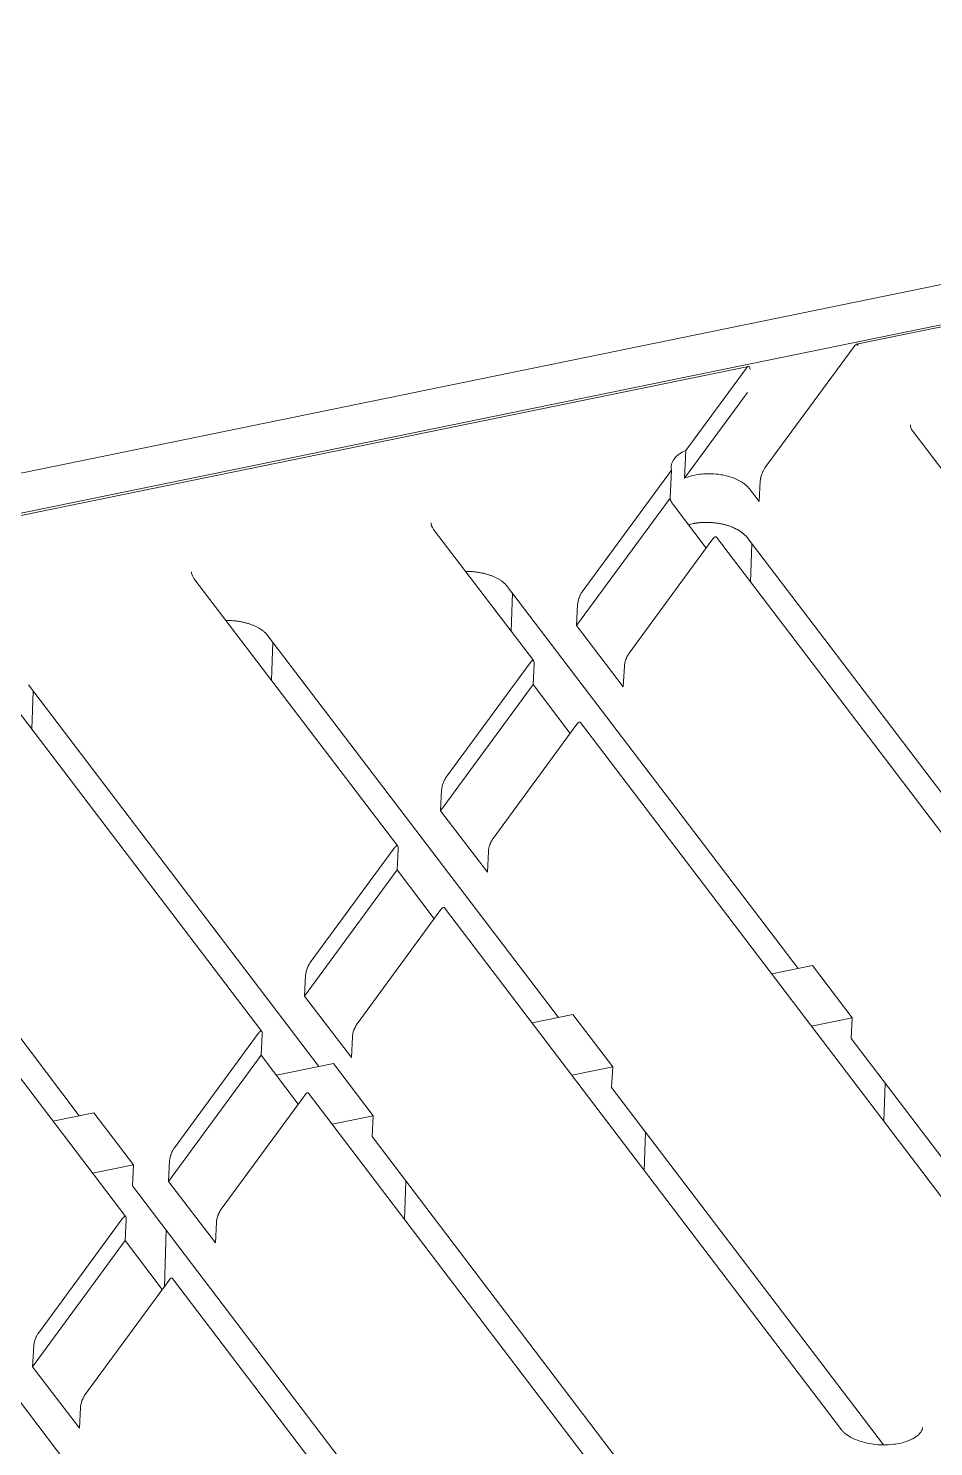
# Model space of a CAD drawing. Header units: millimetres. Extents: x 4267 to 8467, y 166 to 3136.
# Drawn here: x 5273.1 to 5322.7, y 1984.4 to 2062 of the extents above; entities that cross this region are included whole.
import ezdxf

# ---------------------------------------------------------------- set-up
doc = ezdxf.new("R2010")
doc.units = ezdxf.units.MM

msp = doc.modelspace()

# ---------------------------------------------------------------- linework, layer by layer
at = {"linetype": 'Continuous', "lineweight": 5}
for p, q in [((5135.581, 2009.621, 326.374), (5554.128, 2095.268, 326.374)), ((5137.031, 2007.715, 326.374), (5555.578, 2093.362, 326.374)), ((5348.145, 2050.8, 326.374), (5318.529, 2044.74, 326.374)), ((5318.394, 2044.622, 326.374), (5313.508, 2037.967, 326.374)), ((5312.603, 2043.527, 326.374), (5238.485, 2028.36, 326.374)), ((5312.469, 2043.41, 326.374), (5309.177, 2038.926, 326.374)), ((5312.553, 2042.107, 326.374), (5309.101, 2037.405, 326.374)), ((5350.359, 2002.197, 326.374), (5321.606, 2039.977, 326.374)), ((5309.101, 2037.405, 326.374), (5309.177, 2038.926, 326.374)), ((5303.496, 2031.187, 326.374), (5308.38, 2037.84, 326.374)), ((5308.38, 2037.84, 326.374), (5308.304, 2036.319, 326.374)), ((5313.252, 2037.263, 326.374), (5313.195, 2036.122, 326.374)), ((5308.304, 2036.319, 326.374), (5303.182, 2029.342, 326.374)), ((5313.195, 2036.122, 326.374), (5312.666, 2036.816, 326.374)), ((5308.476, 2035.959, 326.374), (5310.287, 2033.579, 326.374)), ((5300.837, 2027.396, 326.374), (5295.351, 2034.604, 326.374)), ((5310.655, 2034.081, 326.374), (5306.059, 2027.82, 326.374)), ((5342.909, 1992.049, 326.374), (5310.847, 2034.178, 326.374)), ((5328.445, 2013.243, 326.374), (5312.533, 2034.151, 326.374)), ((5312.794, 2033.807, 326.374), (5312.722, 2031.714, 326.374)), ((5293.388, 2017.248, 326.374), (5282.223, 2031.918, 326.374)), ((5315.317, 2010.557, 326.374), (5299.405, 2031.464, 326.374)), ((5299.667, 2031.121, 326.374), (5299.595, 2029.028, 326.374)), ((5303.182, 2029.342, 326.374), (5303.24, 2030.483, 326.374)), ((5305.745, 2025.974, 326.374), (5303.182, 2029.342, 326.374)), ((5285.938, 2007.101, 326.374), (5269.095, 2029.232, 326.374)), ((5302.19, 2007.87, 326.374), (5286.278, 2028.778, 326.374)), ((5286.539, 2028.435, 326.374), (5286.467, 2026.341, 326.374)), ((5296.047, 2021.04, 326.374), (5300.643, 2027.301, 326.374)), ((5300.862, 2027.244, 326.374), (5300.805, 2026.103, 326.374)), ((5305.802, 2027.115, 326.374), (5305.745, 2025.974, 326.374)), ((5278.489, 1996.953, 326.374), (5255.968, 2026.546, 326.374)), ((5289.062, 2005.184, 326.374), (5273.15, 2026.092, 326.374)), ((5273.412, 2025.748, 326.374), (5273.34, 2023.655, 326.374)), ((5300.805, 2026.103, 326.374), (5295.733, 2019.194, 326.374)), ((5300.805, 2026.103, 326.374), (5302.838, 2023.432, 326.374)), ((5303.206, 2023.933, 326.374), (5298.61, 2017.672, 326.374)), ((5330.833, 1987.981, 326.374), (5303.398, 2024.031, 326.374)), ((5275.934, 2002.498, 326.374), (5260.022, 2023.406, 326.374)), ((5295.733, 2019.194, 326.374), (5295.79, 2020.335, 326.374)), ((5298.296, 2015.827, 326.374), (5295.733, 2019.194, 326.374)), ((5288.598, 2010.892, 326.374), (5293.194, 2017.153, 326.374)), ((5293.413, 2017.097, 326.374), (5293.356, 2015.956, 326.374)), ((5298.353, 2016.968, 326.374), (5298.296, 2015.827, 326.374)), ((5293.356, 2015.956, 326.374), (5288.284, 2009.047, 326.374)), ((5293.356, 2015.956, 326.374), (5295.389, 2013.284, 326.374)), ((5295.757, 2013.786, 326.374), (5291.161, 2007.525, 326.374)), ((5317.705, 1985.295, 326.374), (5295.948, 2013.883, 326.374)), ((5313.876, 2010.262, 326.374), (5316.116, 2010.72, 326.374)), ((5316.116, 2010.72, 326.374), (5318.291, 2007.863, 326.374)), ((5288.284, 2009.047, 326.374), (5288.341, 2010.188, 326.374)), ((5290.847, 2005.679, 326.374), (5288.284, 2009.047, 326.374)), ((5300.749, 2007.576, 326.374), (5302.988, 2008.034, 326.374)), ((5302.988, 2008.034, 326.374), (5305.163, 2005.176, 326.374)), ((5318.291, 2007.863, 326.374), (5316.051, 2007.404, 326.374)), ((5318.234, 2006.724, 326.374), (5318.291, 2007.863, 326.374)), ((5281.148, 2000.745, 326.374), (5285.745, 2007.006, 326.374)), ((5285.964, 2006.949, 326.374), (5285.907, 2005.808, 326.374)), ((5290.904, 2006.82, 326.374), (5290.847, 2005.679, 326.374)), ((5333.125, 1987.158, 326.374), (5318.234, 2006.724, 326.374)), ((5285.907, 2005.808, 326.374), (5280.835, 1998.899, 326.374)), ((5285.907, 2005.808, 326.374), (5287.94, 2003.137, 326.374)), ((5286.743, 2004.71, 326.374), (5289.861, 2005.348, 326.374)), ((5289.861, 2005.348, 326.374), (5292.036, 2002.49, 326.374)), ((5305.163, 2005.176, 326.374), (5302.924, 2004.718, 326.374)), ((5305.106, 2004.038, 326.374), (5305.163, 2005.176, 326.374)), ((5288.308, 2003.638, 326.374), (5283.711, 1997.377, 326.374)), ((5304.578, 1982.609, 326.374), (5288.499, 2003.736, 326.374)), ((5319.997, 1984.471, 326.374), (5305.106, 2004.038, 326.374)), ((5320.019, 2002.19, 326.374), (5320.091, 2004.284, 326.374)), ((5274.494, 2002.203, 326.374), (5276.733, 2002.661, 326.374)), ((5276.733, 2002.661, 326.374), (5278.908, 1999.804, 326.374)), ((5292.036, 2002.49, 326.374), (5289.796, 2002.032, 326.374)), ((5291.979, 2001.352, 326.374), (5292.036, 2002.49, 326.374)), ((5306.87, 1981.785, 326.374), (5291.979, 2001.352, 326.374)), ((5306.892, 1999.504, 326.374), (5306.964, 2001.597, 326.374)), ((5278.908, 1999.804, 326.374), (5276.668, 1999.346, 326.374)), ((5278.851, 1998.665, 326.374), (5278.908, 1999.804, 326.374)), ((5280.835, 1998.899, 326.374), (5280.892, 2000.04, 326.374)), ((5293.742, 1979.099, 326.374), (5278.851, 1998.665, 326.374)), ((5283.398, 1995.532, 326.374), (5280.835, 1998.899, 326.374)), ((5293.764, 1996.818, 326.374), (5293.836, 1998.911, 326.374)), ((5273.699, 1990.597, 326.374), (5278.296, 1996.858, 326.374)), ((5278.514, 1996.802, 326.374), (5278.457, 1995.661, 326.374)), ((5283.455, 1996.673, 326.374), (5283.398, 1995.532, 326.374)), ((5280.615, 1976.413, 326.374), (5265.723, 1995.979, 326.374)), ((5280.602, 1993.142, 326.374), (5280.708, 1996.225, 326.374)), ((5278.457, 1995.661, 326.374), (5273.385, 1988.752, 326.374)), ((5278.457, 1995.661, 326.374), (5280.49, 1992.989, 326.374)), ((5291.45, 1979.923, 326.374), (5281.05, 1993.588, 326.374)), ((5280.858, 1993.491, 326.374), (5276.262, 1987.23, 326.374)), ((5273.385, 1988.752, 326.374), (5273.442, 1989.893, 326.374)), ((5275.948, 1985.384, 326.374), (5273.385, 1988.752, 326.374)), ((5276.005, 1986.525, 326.374), (5275.948, 1985.384, 326.374))]:
    msp.add_line(p, q, dxfattribs=at)
for points in [[(5308.305, 2036.319), (5308.307, 2036.307, 0.004111), (5308.31, 2036.294, 0.004097), (5308.313, 2036.282, 0.004079), (5308.317, 2036.27, 0.00406), (5308.32, 2036.257, 0.004038), (5308.324, 2036.245, 0.004016), (5308.328, 2036.233, 0.00399), (5308.332, 2036.221, 0.003964), (5308.336, 2036.209, 0.003935), (5308.341, 2036.196, 0.003905), (5308.346, 2036.184, 0.003872), (5308.351, 2036.172, 0.003838), (5308.356, 2036.16, 0.003805), (5308.361, 2036.148, 0.003777), (5308.367, 2036.136, 0.003729), (5308.373, 2036.124, 0.003669), (5308.379, 2036.112, 0.003661), (5308.385, 2036.1, 0.003695), (5308.392, 2036.088, 0.003547), (5308.398, 2036.076, 0.003276), (5308.405, 2036.065, 0.003573), (5308.412, 2036.053, 0.004201), (5308.42, 2036.04, 0.003142), (5308.427, 2036.029, 0.001071), (5308.434, 2036.019, 0.004365), (5308.443, 2036.005, 0.007316), (5308.457, 2035.985, 0.003492), (5308.476, 2035.959, 0.00183)], [(5312.533, 2034.151), (5312.504, 2034.187, 0.01014), (5312.473, 2034.223, 0.009403), (5312.44, 2034.259, 0.008954), (5312.404, 2034.295, 0.008859), (5312.366, 2034.331, 0.008619), (5312.326, 2034.367, 0.008367), (5312.283, 2034.402, 0.008089), (5312.237, 2034.437, 0.007884), (5312.189, 2034.471, 0.007635), (5312.139, 2034.505, 0.007433), (5312.087, 2034.538, 0.007202), (5312.032, 2034.571, 0.007017), (5311.975, 2034.602, 0.006808), (5311.916, 2034.633, 0.006638), (5311.854, 2034.663, 0.006451), (5311.791, 2034.692, 0.006298), (5311.726, 2034.72, 0.006133), (5311.659, 2034.747, 0.005997), (5311.59, 2034.772, 0.005853), (5311.519, 2034.797, 0.005732), (5311.447, 2034.82, 0.005608), (5311.374, 2034.842, 0.005502), (5311.299, 2034.862, 0.005396), (5311.223, 2034.881, 0.005304), (5311.146, 2034.898, 0.005216), (5311.069, 2034.914, 0.005137), (5310.991, 2034.928, 0.005065), (5310.912, 2034.941, 0.004998), (5310.833, 2034.952, 0.004941), (5310.754, 2034.962, 0.004886), (5310.674, 2034.97, 0.004842), (5310.595, 2034.977, 0.004794), (5310.516, 2034.982, 0.004767), (5310.437, 2034.985, 0.004738), (5310.359, 2034.987, 0.004711), (5310.282, 2034.988, 0.004659), (5310.205, 2034.987, 0.004687), (5310.129, 2034.984, 0.004751), (5310.054, 2034.98, 0.004638), (5309.981, 2034.975, 0.004345), (5309.909, 2034.969, 0.004763), (5309.837, 2034.961, 0.005634), (5309.765, 2034.952, 0.004374), (5309.699, 2034.943, 0.001558), (5309.64, 2034.934, 0.006066), (5309.567, 2034.92, 0.010785), (5309.456, 2034.895, 0.005409), (5309.313, 2034.86, 0.002932)], [(5299.405, 2031.464), (5299.37, 2031.509, 0.012485), (5299.331, 2031.553, 0.011397), (5299.289, 2031.597, 0.010732), (5299.243, 2031.641, 0.010588), (5299.193, 2031.684, 0.010233), (5299.14, 2031.727, 0.009865), (5299.083, 2031.77, 0.009466), (5299.023, 2031.811, 0.009174), (5298.959, 2031.852, 0.008829), (5298.892, 2031.891, 0.008551), (5298.822, 2031.93, 0.008239), (5298.748, 2031.967, 0.007989), (5298.671, 2032.003, 0.007726), (5298.591, 2032.037, 0.007521), (5298.509, 2032.069, 0.007274), (5298.423, 2032.1, 0.007048), (5298.336, 2032.128, 0.006912), (5298.246, 2032.155, 0.006873), (5298.155, 2032.18, 0.006538), (5298.062, 2032.202, 0.006021), (5297.969, 2032.222, 0.006461), (5297.872, 2032.24, 0.007463), (5297.773, 2032.256, 0.005682), (5297.679, 2032.269, 0.002193), (5297.594, 2032.28, 0.007661), (5297.486, 2032.289, 0.012902), (5297.32, 2032.296, 0.006434), (5297.104, 2032.301, 0.003461)], [(5286.278, 2028.778), (5286.242, 2028.822, 0.012484), (5286.204, 2028.867, 0.011397), (5286.161, 2028.911, 0.010732), (5286.115, 2028.955, 0.010587), (5286.066, 2028.998, 0.010233), (5286.013, 2029.041, 0.009865), (5285.956, 2029.083, 0.009466), (5285.896, 2029.125, 0.009174), (5285.832, 2029.165, 0.008829), (5285.765, 2029.205, 0.008551), (5285.694, 2029.244, 0.008239), (5285.62, 2029.281, 0.007989), (5285.543, 2029.316, 0.007726), (5285.464, 2029.35, 0.007521), (5285.381, 2029.383, 0.007274), (5285.296, 2029.413, 0.007048), (5285.208, 2029.442, 0.006912), (5285.119, 2029.469, 0.006873), (5285.027, 2029.493, 0.006538), (5284.935, 2029.516, 0.006021), (5284.841, 2029.536, 0.006461), (5284.745, 2029.554, 0.007463), (5284.646, 2029.57, 0.005682), (5284.552, 2029.583, 0.002193), (5284.467, 2029.594, 0.007661), (5284.358, 2029.603, 0.012902), (5284.192, 2029.609, 0.006434), (5283.976, 2029.615, 0.003461)], [(5317.652, 1985.348), (5317.658, 1985.34, 0.002114), (5317.664, 1985.332, 0.002053), (5317.671, 1985.324, 0.002028), (5317.677, 1985.316, 0.002042), (5317.684, 1985.307, 0.00204), (5317.691, 1985.299, 0.002036), (5317.698, 1985.291, 0.002028), (5317.705, 1985.283, 0.002028), (5317.712, 1985.274, 0.002021), (5317.72, 1985.266, 0.002019), (5317.727, 1985.258, 0.002012), (5317.735, 1985.249, 0.002011), (5317.743, 1985.241, 0.002003), (5317.751, 1985.232, 0.002001), (5317.759, 1985.224, 0.001993), (5317.768, 1985.215, 0.001992), (5317.776, 1985.207, 0.001984), (5317.785, 1985.198, 0.001982), (5317.794, 1985.189, 0.001973), (5317.803, 1985.181, 0.001972), (5317.812, 1985.172, 0.001963), (5317.821, 1985.164, 0.001959), (5317.831, 1985.155, 0.001953), (5317.84, 1985.146, 0.001954), (5317.85, 1985.137, 0.00194), (5317.86, 1985.129, 0.001924), (5317.87, 1985.12, 0.001935), (5317.881, 1985.111, 0.001975), (5317.891, 1985.102, 0.001904), (5317.902, 1985.094, 0.001765), (5317.913, 1985.085, 0.001958), (5317.924, 1985.076, 0.002353), (5317.936, 1985.067, 0.001743), (5317.947, 1985.058, 0.00053), (5317.957, 1985.051, 0.002511), (5317.971, 1985.041, 0.004292), (5317.992, 1985.025, 0.002031), (5318.02, 1985.005, 0.00105)]]:
    msp.add_lwpolyline(points, format="xyb", dxfattribs=at)
for points, knots in [([(5318.394, 2044.622, 326.374), (5318.416, 2044.653, 326.374), (5318.438, 2044.677, 326.374), (5318.466, 2044.703, 326.374), (5318.472, 2044.708, 326.374), (5318.508, 2044.736, 326.374), (5318.534, 2044.745, 326.374), (5318.571, 2044.736, 326.374), (5318.584, 2044.725, 326.374), (5318.597, 2044.701, 326.374), (5318.6, 2044.693, 326.374), (5318.604, 2044.68, 326.374), (5318.606, 2044.673, 326.374), (5318.607, 2044.666, 326.374)], [0, 0, 0, 0, 0.1875, 0.1875, 0.25, 0.25, 0.5, 0.5, 0.6875, 0.6875, 0.75, 0.75, 0.8050392, 0.8050392, 0.8050392, 0.8050392]), ([(5312.688, 2043.36, 326.374), (5312.691, 2043.451, 326.374), (5312.673, 2043.518, 326.374), (5312.627, 2043.528, 326.374), (5312.625, 2043.528, 326.374), (5312.62, 2043.529, 326.374), (5312.617, 2043.529, 326.374), (5312.609, 2043.528, 326.374), (5312.603, 2043.527, 326.374), (5312.584, 2043.521, 326.374), (5312.57, 2043.514, 326.374), (5312.553, 2043.501, 326.374), (5312.553, 2043.501, 326.374), (5312.552, 2043.5, 326.374), (5312.55, 2043.498, 326.374), (5312.546, 2043.495, 326.374), (5312.542, 2043.491, 326.374), (5312.533, 2043.484, 326.374), (5312.526, 2043.478, 326.374), (5312.505, 2043.456, 326.374), (5312.488, 2043.436, 326.374), (5312.469, 2043.41, 326.374)], [0, 0, 0, 0, 0.5, 0.5, 0.53125, 0.53125, 0.5625, 0.5625, 0.625, 0.625, 0.75, 0.75, 0.757812, 0.757812, 0.765625, 0.78125, 0.8125, 0.8125, 0.875, 0.875, 1, 1, 1, 1]), ([(5309.177, 2038.926, 326.374), (5309.035, 2038.865, 326.374), (5308.909, 2038.794, 326.374), (5308.773, 2038.695, 326.374), (5308.745, 2038.673, 326.374), (5308.643, 2038.588, 326.374), (5308.578, 2038.52, 326.374), (5308.455, 2038.352, 326.374), (5308.407, 2038.251, 326.374), (5308.377, 2038.121, 326.374), (5308.373, 2038.096, 326.374), (5308.361, 2037.994, 326.374), (5308.364, 2037.918, 326.374), (5308.381, 2037.84, 326.374)], [0, 0, 0, 0, 0.25, 0.25, 0.3125, 0.3125, 0.5, 0.5, 0.75, 0.75, 0.8125, 0.8125, 1, 1, 1, 1]), ([(5313.508, 2037.967, 326.374), (5313.478, 2037.926, 326.374), (5313.449, 2037.877, 326.374), (5313.412, 2037.807, 326.374), (5313.404, 2037.79, 326.374), (5313.374, 2037.727, 326.374), (5313.353, 2037.678, 326.374), (5313.31, 2037.558, 326.374), (5313.29, 2037.491, 326.374), (5313.272, 2037.409, 326.374), (5313.269, 2037.396, 326.374), (5313.258, 2037.339, 326.374), (5313.253, 2037.299, 326.374), (5313.252, 2037.263, 326.374)], [0, 0, 0, 0, 0.25, 0.25, 0.3125, 0.3125, 0.5, 0.5, 0.75, 0.75, 0.8125, 0.8125, 1, 1, 1, 1]), ([(5312.666, 2036.816, 326.374), (5312.597, 2036.907, 326.374), (5312.509, 2036.994, 326.374), (5312.379, 2037.096, 326.374), (5312.35, 2037.117, 326.374), (5312.235, 2037.197, 326.374), (5312.14, 2037.253, 326.374), (5311.898, 2037.374, 326.374), (5311.748, 2037.433, 326.374), (5311.546, 2037.496, 326.374), (5311.508, 2037.507, 326.374), (5311.347, 2037.55, 326.374), (5311.223, 2037.577, 326.374), (5310.924, 2037.627, 326.374), (5310.751, 2037.644, 326.374), (5310.531, 2037.652, 326.374), (5310.485, 2037.653, 326.374), (5310.306, 2037.653, 326.374), (5310.173, 2037.647, 326.374), (5309.866, 2037.617, 326.374), (5309.698, 2037.589, 326.374), (5309.497, 2037.539, 326.374), (5309.46, 2037.529, 326.374), (5309.309, 2037.486, 326.374), (5309.202, 2037.448, 326.374), (5309.101, 2037.405, 326.374)], [0, 0, 0, 0, 0.125, 0.125, 0.15625, 0.15625, 0.25, 0.25, 0.375, 0.375, 0.40625, 0.40625, 0.5, 0.5, 0.625, 0.625, 0.65625, 0.65625, 0.75, 0.75, 0.875, 0.875, 0.90625, 0.90625, 1, 1, 1, 1]), ([(5310.847, 2034.178, 326.374), (5310.847, 2034.178, 326.374), (5310.846, 2034.179, 326.374), (5310.842, 2034.184, 326.374), (5310.835, 2034.19, 326.374), (5310.828, 2034.194, 326.374), (5310.823, 2034.197, 326.374), (5310.82, 2034.198, 326.374), (5310.809, 2034.201, 326.374), (5310.798, 2034.201, 326.374), (5310.779, 2034.195, 326.374), (5310.772, 2034.192, 326.374), (5310.761, 2034.186, 326.374), (5310.755, 2034.183, 326.374), (5310.749, 2034.178, 326.374), (5310.746, 2034.176, 326.374), (5310.744, 2034.175, 326.374), (5310.742, 2034.174, 326.374), (5310.724, 2034.16, 326.374), (5310.695, 2034.135, 326.374), (5310.656, 2034.081, 326.374)], [0.3658309, 0.3658309, 0.3658309, 0.3658309, 0.375, 0.375, 0.4375, 0.46875, 0.46875, 0.5, 0.5, 0.625, 0.625, 0.6875, 0.6875, 0.71875, 0.734375, 0.7421875, 0.7421875, 0.75, 0.75, 1, 1, 1, 1]), ([(5303.24, 2030.483, 326.374), (5303.242, 2030.53, 326.374), (5303.25, 2030.586, 326.374), (5303.27, 2030.679, 326.374), (5303.279, 2030.712, 326.374), (5303.294, 2030.762, 326.374), (5303.302, 2030.787, 326.374), (5303.31, 2030.812, 326.374), (5303.316, 2030.83, 326.374), (5303.32, 2030.839, 326.374), (5303.334, 2030.877, 326.374), (5303.346, 2030.909, 326.374), (5303.367, 2030.958, 326.374), (5303.375, 2030.975, 326.374), (5303.387, 2031, 326.374), (5303.393, 2031.012, 326.374), (5303.4, 2031.027, 326.374), (5303.403, 2031.033, 326.374), (5303.405, 2031.037, 326.374), (5303.407, 2031.04, 326.374), (5303.427, 2031.078, 326.374), (5303.457, 2031.133, 326.374), (5303.496, 2031.187, 326.374)], [0, 0, 0, 0, 0.25, 0.25, 0.375, 0.375, 0.4375, 0.46875, 0.46875, 0.5, 0.5, 0.625, 0.625, 0.6875, 0.6875, 0.71875, 0.734375, 0.742188, 0.742188, 0.75, 0.75, 1, 1, 1, 1]), ([(5306.059, 2027.819, 326.374), (5306.039, 2027.792, 326.374), (5306.022, 2027.765, 326.374), (5305.999, 2027.727, 326.374), (5305.993, 2027.715, 326.374), (5305.984, 2027.699, 326.374), (5305.979, 2027.691, 326.374), (5305.975, 2027.682, 326.374), (5305.973, 2027.678, 326.374), (5305.972, 2027.676, 326.374), (5305.971, 2027.676, 326.374), (5305.953, 2027.64, 326.374), (5305.937, 2027.607, 326.374), (5305.916, 2027.558, 326.374), (5305.909, 2027.542, 326.374), (5305.9, 2027.518, 326.374), (5305.897, 2027.51, 326.374), (5305.891, 2027.494, 326.374), (5305.889, 2027.488, 326.374), (5305.835, 2027.342, 326.374), (5305.807, 2027.209, 326.374), (5305.802, 2027.115, 326.374)], [0, 0, 0, 0, 0.125, 0.125, 0.1875, 0.1875, 0.21875, 0.234375, 0.242188, 0.242188, 0.25, 0.25, 0.375, 0.375, 0.4375, 0.4375, 0.46875, 0.46875, 0.5, 0.5, 1, 1, 1, 1]), ([(5300.643, 2027.301, 326.374), (5300.663, 2027.328, 326.374), (5300.68, 2027.347, 326.374), (5300.702, 2027.369, 326.374), (5300.708, 2027.376, 326.374), (5300.717, 2027.383, 326.374), (5300.721, 2027.387, 326.374), (5300.725, 2027.39, 326.374), (5300.727, 2027.392, 326.374), (5300.728, 2027.392, 326.374), (5300.729, 2027.393, 326.374), (5300.746, 2027.405, 326.374), (5300.76, 2027.413, 326.374), (5300.779, 2027.419, 326.374), (5300.785, 2027.42, 326.374), (5300.793, 2027.42, 326.374), (5300.796, 2027.42, 326.374), (5300.801, 2027.419, 326.374), (5300.803, 2027.419, 326.374), (5300.849, 2027.407, 326.374), (5300.867, 2027.338, 326.374), (5300.862, 2027.244, 326.374)], [0, 0, 0, 0, 0.125, 0.125, 0.1875, 0.1875, 0.21875, 0.234375, 0.242188, 0.242188, 0.25, 0.25, 0.375, 0.375, 0.4375, 0.4375, 0.46875, 0.46875, 0.5, 0.5, 1, 1, 1, 1]), ([(5303.398, 2024.031, 326.374), (5303.398, 2024.031, 326.374), (5303.397, 2024.031, 326.374), (5303.393, 2024.037, 326.374), (5303.386, 2024.043, 326.374), (5303.379, 2024.047, 326.374), (5303.374, 2024.049, 326.374), (5303.371, 2024.05, 326.374), (5303.359, 2024.053, 326.374), (5303.348, 2024.053, 326.374), (5303.329, 2024.047, 326.374), (5303.322, 2024.044, 326.374), (5303.312, 2024.039, 326.374), (5303.306, 2024.035, 326.374), (5303.299, 2024.031, 326.374), (5303.296, 2024.029, 326.374), (5303.294, 2024.027, 326.374), (5303.293, 2024.026, 326.374), (5303.274, 2024.012, 326.374), (5303.246, 2023.987, 326.374), (5303.206, 2023.933, 326.374)], [0.365831, 0.365831, 0.365831, 0.365831, 0.375, 0.375, 0.4375, 0.46875, 0.46875, 0.5, 0.5, 0.625, 0.625, 0.6875, 0.6875, 0.71875, 0.734375, 0.7421875, 0.7421875, 0.75, 0.75, 1, 1, 1, 1]), ([(5295.79, 2020.335, 326.374), (5295.793, 2020.384, 326.374), (5295.801, 2020.438, 326.374), (5295.817, 2020.513, 326.374), (5295.822, 2020.531, 326.374), (5295.839, 2020.597, 326.374), (5295.855, 2020.648, 326.374), (5295.898, 2020.768, 326.374), (5295.927, 2020.833, 326.374), (5295.966, 2020.909, 326.374), (5295.973, 2020.921, 326.374), (5296.002, 2020.974, 326.374), (5296.024, 2021.009, 326.374), (5296.047, 2021.04, 326.374)], [0, 0, 0, 0, 0.25, 0.25, 0.3125, 0.3125, 0.5, 0.5, 0.75, 0.75, 0.8125, 0.8125, 1, 1, 1, 1]), ([(5298.61, 2017.672, 326.374), (5298.59, 2017.645, 326.374), (5298.572, 2017.618, 326.374), (5298.55, 2017.58, 326.374), (5298.543, 2017.568, 326.374), (5298.534, 2017.551, 326.374), (5298.53, 2017.543, 326.374), (5298.525, 2017.535, 326.374), (5298.523, 2017.531, 326.374), (5298.522, 2017.528, 326.374), (5298.522, 2017.528, 326.374), (5298.504, 2017.493, 326.374), (5298.488, 2017.459, 326.374), (5298.467, 2017.41, 326.374), (5298.46, 2017.394, 326.374), (5298.451, 2017.37, 326.374), (5298.448, 2017.362, 326.374), (5298.442, 2017.347, 326.374), (5298.439, 2017.34, 326.374), (5298.386, 2017.194, 326.374), (5298.358, 2017.062, 326.374), (5298.353, 2016.968, 326.374)], [0, 0, 0, 0, 0.125, 0.125, 0.1875, 0.1875, 0.21875, 0.234375, 0.242188, 0.242188, 0.25, 0.25, 0.375, 0.375, 0.4375, 0.4375, 0.46875, 0.46875, 0.5, 0.5, 1, 1, 1, 1]), ([(5293.194, 2017.153, 326.374), (5293.214, 2017.18, 326.374), (5293.231, 2017.2, 326.374), (5293.253, 2017.222, 326.374), (5293.259, 2017.228, 326.374), (5293.268, 2017.236, 326.374), (5293.272, 2017.239, 326.374), (5293.276, 2017.243, 326.374), (5293.278, 2017.244, 326.374), (5293.279, 2017.245, 326.374), (5293.279, 2017.245, 326.374), (5293.296, 2017.258, 326.374), (5293.311, 2017.265, 326.374), (5293.33, 2017.271, 326.374), (5293.336, 2017.272, 326.374), (5293.344, 2017.273, 326.374), (5293.347, 2017.273, 326.374), (5293.352, 2017.272, 326.374), (5293.354, 2017.272, 326.374), (5293.399, 2017.26, 326.374), (5293.417, 2017.191, 326.374), (5293.413, 2017.097, 326.374)], [0, 0, 0, 0, 0.125, 0.125, 0.1875, 0.1875, 0.21875, 0.234375, 0.242188, 0.242188, 0.25, 0.25, 0.375, 0.375, 0.4375, 0.4375, 0.46875, 0.46875, 0.5, 0.5, 1, 1, 1, 1]), ([(5295.948, 2013.883, 326.374), (5295.948, 2013.883, 326.374), (5295.948, 2013.884, 326.374), (5295.943, 2013.889, 326.374), (5295.937, 2013.895, 326.374), (5295.93, 2013.9, 326.374), (5295.925, 2013.902, 326.374), (5295.922, 2013.903, 326.374), (5295.91, 2013.906, 326.374), (5295.899, 2013.906, 326.374), (5295.88, 2013.9, 326.374), (5295.873, 2013.897, 326.374), (5295.862, 2013.891, 326.374), (5295.857, 2013.888, 326.374), (5295.85, 2013.883, 326.374), (5295.847, 2013.881, 326.374), (5295.845, 2013.88, 326.374), (5295.844, 2013.879, 326.374), (5295.825, 2013.865, 326.374), (5295.797, 2013.84, 326.374), (5295.757, 2013.786, 326.374)], [0.3658315, 0.3658315, 0.3658315, 0.3658315, 0.375, 0.375, 0.4375, 0.46875, 0.46875, 0.5, 0.5, 0.625, 0.625, 0.6875, 0.6875, 0.71875, 0.734375, 0.7421875, 0.7421875, 0.75, 0.75, 1, 1, 1, 1]), ([(5288.341, 2010.188, 326.374), (5288.343, 2010.235, 326.374), (5288.351, 2010.291, 326.374), (5288.372, 2010.384, 326.374), (5288.38, 2010.417, 326.374), (5288.395, 2010.467, 326.374), (5288.403, 2010.492, 326.374), (5288.412, 2010.517, 326.374), (5288.418, 2010.535, 326.374), (5288.421, 2010.544, 326.374), (5288.435, 2010.582, 326.374), (5288.448, 2010.614, 326.374), (5288.469, 2010.663, 326.374), (5288.476, 2010.68, 326.374), (5288.488, 2010.705, 326.374), (5288.494, 2010.717, 326.374), (5288.501, 2010.732, 326.374), (5288.505, 2010.738, 326.374), (5288.507, 2010.742, 326.374), (5288.508, 2010.745, 326.374), (5288.528, 2010.783, 326.374), (5288.558, 2010.838, 326.374), (5288.598, 2010.892, 326.374)], [0, 0, 0, 0, 0.25, 0.25, 0.375, 0.375, 0.4375, 0.46875, 0.46875, 0.5, 0.5, 0.625, 0.625, 0.6875, 0.6875, 0.71875, 0.734375, 0.742188, 0.742188, 0.75, 0.75, 1, 1, 1, 1]), ([(5291.161, 2007.525, 326.374), (5291.141, 2007.497, 326.374), (5291.123, 2007.47, 326.374), (5291.101, 2007.432, 326.374), (5291.094, 2007.421, 326.374), (5291.085, 2007.404, 326.374), (5291.081, 2007.396, 326.374), (5291.076, 2007.387, 326.374), (5291.074, 2007.383, 326.374), (5291.073, 2007.381, 326.374), (5291.073, 2007.381, 326.374), (5291.055, 2007.346, 326.374), (5291.039, 2007.312, 326.374), (5291.018, 2007.263, 326.374), (5291.011, 2007.247, 326.374), (5291.002, 2007.223, 326.374), (5290.998, 2007.215, 326.374), (5290.993, 2007.199, 326.374), (5290.99, 2007.193, 326.374), (5290.937, 2007.047, 326.374), (5290.909, 2006.914, 326.374), (5290.904, 2006.82, 326.374)], [0, 0, 0, 0, 0.125, 0.125, 0.1875, 0.1875, 0.21875, 0.234375, 0.242188, 0.242188, 0.25, 0.25, 0.375, 0.375, 0.4375, 0.4375, 0.46875, 0.46875, 0.5, 0.5, 1, 1, 1, 1]), ([(5285.745, 2007.006, 326.374), (5285.765, 2007.033, 326.374), (5285.782, 2007.052, 326.374), (5285.803, 2007.074, 326.374), (5285.81, 2007.081, 326.374), (5285.819, 2007.088, 326.374), (5285.823, 2007.092, 326.374), (5285.827, 2007.095, 326.374), (5285.829, 2007.097, 326.374), (5285.83, 2007.098, 326.374), (5285.83, 2007.098, 326.374), (5285.847, 2007.11, 326.374), (5285.862, 2007.118, 326.374), (5285.881, 2007.124, 326.374), (5285.886, 2007.125, 326.374), (5285.895, 2007.125, 326.374), (5285.897, 2007.125, 326.374), (5285.902, 2007.124, 326.374), (5285.905, 2007.124, 326.374), (5285.95, 2007.112, 326.374), (5285.968, 2007.044, 326.374), (5285.963, 2006.949, 326.374)], [0, 0, 0, 0, 0.125, 0.125, 0.1875, 0.1875, 0.21875, 0.234375, 0.242188, 0.242188, 0.25, 0.25, 0.375, 0.375, 0.4375, 0.4375, 0.46875, 0.46875, 0.5, 0.5, 1, 1, 1, 1]), ([(5288.499, 2003.736, 326.374), (5288.499, 2003.736, 326.374), (5288.499, 2003.737, 326.374), (5288.494, 2003.742, 326.374), (5288.488, 2003.748, 326.374), (5288.48, 2003.752, 326.374), (5288.476, 2003.754, 326.374), (5288.473, 2003.755, 326.374), (5288.461, 2003.758, 326.374), (5288.45, 2003.758, 326.374), (5288.431, 2003.752, 326.374), (5288.424, 2003.749, 326.374), (5288.413, 2003.744, 326.374), (5288.408, 2003.74, 326.374), (5288.401, 2003.736, 326.374), (5288.398, 2003.734, 326.374), (5288.396, 2003.732, 326.374), (5288.394, 2003.731, 326.374), (5288.376, 2003.717, 326.374), (5288.347, 2003.692, 326.374), (5288.308, 2003.638, 326.374)], [0.3658303, 0.3658303, 0.3658303, 0.3658303, 0.375, 0.375, 0.4375, 0.46875, 0.46875, 0.5, 0.5, 0.625, 0.625, 0.6875, 0.6875, 0.71875, 0.734375, 0.7421875, 0.7421875, 0.75, 0.75, 1, 1, 1, 1]), ([(5280.892, 2000.04, 326.374), (5280.894, 2000.087, 326.374), (5280.902, 2000.144, 326.374), (5280.923, 2000.237, 326.374), (5280.931, 2000.269, 326.374), (5280.946, 2000.319, 326.374), (5280.954, 2000.344, 326.374), (5280.963, 2000.37, 326.374), (5280.969, 2000.387, 326.374), (5280.972, 2000.397, 326.374), (5280.986, 2000.435, 326.374), (5280.998, 2000.467, 326.374), (5281.02, 2000.516, 326.374), (5281.027, 2000.532, 326.374), (5281.039, 2000.557, 326.374), (5281.045, 2000.57, 326.374), (5281.052, 2000.584, 326.374), (5281.055, 2000.59, 326.374), (5281.057, 2000.595, 326.374), (5281.059, 2000.598, 326.374), (5281.079, 2000.636, 326.374), (5281.109, 2000.691, 326.374), (5281.149, 2000.745, 326.374)], [0, 0, 0, 0, 0.25, 0.25, 0.375, 0.375, 0.4375, 0.46875, 0.46875, 0.5, 0.5, 0.625, 0.625, 0.6875, 0.6875, 0.71875, 0.734375, 0.742188, 0.742188, 0.75, 0.75, 1, 1, 1, 1]), ([(5278.295, 1996.858, 326.374), (5278.315, 1996.885, 326.374), (5278.333, 1996.905, 326.374), (5278.354, 1996.927, 326.374), (5278.361, 1996.933, 326.374), (5278.369, 1996.941, 326.374), (5278.373, 1996.944, 326.374), (5278.378, 1996.948, 326.374), (5278.379, 1996.949, 326.374), (5278.381, 1996.95, 326.374), (5278.381, 1996.95, 326.374), (5278.398, 1996.963, 326.374), (5278.412, 1996.97, 326.374), (5278.431, 1996.976, 326.374), (5278.437, 1996.977, 326.374), (5278.446, 1996.978, 326.374), (5278.448, 1996.978, 326.374), (5278.453, 1996.977, 326.374), (5278.455, 1996.977, 326.374), (5278.501, 1996.965, 326.374), (5278.519, 1996.896, 326.374), (5278.514, 1996.802, 326.374)], [0, 0, 0, 0, 0.125, 0.125, 0.1875, 0.1875, 0.21875, 0.234375, 0.242188, 0.242188, 0.25, 0.25, 0.375, 0.375, 0.4375, 0.4375, 0.46875, 0.46875, 0.5, 0.5, 1, 1, 1, 1]), ([(5283.711, 1997.377, 326.374), (5283.691, 1997.35, 326.374), (5283.674, 1997.323, 326.374), (5283.652, 1997.285, 326.374), (5283.645, 1997.273, 326.374), (5283.636, 1997.256, 326.374), (5283.631, 1997.248, 326.374), (5283.627, 1997.239, 326.374), (5283.625, 1997.236, 326.374), (5283.624, 1997.233, 326.374), (5283.624, 1997.233, 326.374), (5283.605, 1997.198, 326.374), (5283.59, 1997.165, 326.374), (5283.568, 1997.115, 326.374), (5283.562, 1997.099, 326.374), (5283.552, 1997.075, 326.374), (5283.549, 1997.068, 326.374), (5283.543, 1997.052, 326.374), (5283.541, 1997.045, 326.374), (5283.488, 1996.899, 326.374), (5283.459, 1996.767, 326.374), (5283.455, 1996.673, 326.374)], [0, 0, 0, 0, 0.125, 0.125, 0.1875, 0.1875, 0.21875, 0.234375, 0.242188, 0.242188, 0.25, 0.25, 0.375, 0.375, 0.4375, 0.4375, 0.46875, 0.46875, 0.5, 0.5, 1, 1, 1, 1]), ([(5281.05, 1993.588, 326.374), (5281.05, 1993.588, 326.374), (5281.049, 1993.589, 326.374), (5281.045, 1993.595, 326.374), (5281.038, 1993.6, 326.374), (5281.031, 1993.604, 326.374), (5281.026, 1993.607, 326.374), (5281.023, 1993.608, 326.374), (5281.012, 1993.611, 326.374), (5281.001, 1993.611, 326.374), (5280.981, 1993.605, 326.374), (5280.975, 1993.602, 326.374), (5280.964, 1993.596, 326.374), (5280.958, 1993.593, 326.374), (5280.952, 1993.588, 326.374), (5280.949, 1993.586, 326.374), (5280.947, 1993.585, 326.374), (5280.945, 1993.584, 326.374), (5280.927, 1993.57, 326.374), (5280.898, 1993.545, 326.374), (5280.858, 1993.491, 326.374)], [0.3658304, 0.3658304, 0.3658304, 0.3658304, 0.375, 0.375, 0.4375, 0.46875, 0.46875, 0.5, 0.5, 0.625, 0.625, 0.6875, 0.6875, 0.71875, 0.734375, 0.7421875, 0.7421875, 0.75, 0.75, 1, 1, 1, 1]), ([(5273.443, 1989.893, 326.374), (5273.445, 1989.94, 326.374), (5273.453, 1989.996, 326.374), (5273.473, 1990.089, 326.374), (5273.482, 1990.122, 326.374), (5273.497, 1990.172, 326.374), (5273.505, 1990.197, 326.374), (5273.513, 1990.222, 326.374), (5273.519, 1990.24, 326.374), (5273.523, 1990.249, 326.374), (5273.537, 1990.287, 326.374), (5273.549, 1990.319, 326.374), (5273.57, 1990.368, 326.374), (5273.578, 1990.385, 326.374), (5273.59, 1990.41, 326.374), (5273.596, 1990.422, 326.374), (5273.603, 1990.437, 326.374), (5273.606, 1990.443, 326.374), (5273.608, 1990.447, 326.374), (5273.61, 1990.45, 326.374), (5273.629, 1990.488, 326.374), (5273.659, 1990.543, 326.374), (5273.699, 1990.597, 326.374)], [0, 0, 0, 0, 0.25, 0.25, 0.375, 0.375, 0.4375, 0.46875, 0.46875, 0.5, 0.5, 0.625, 0.625, 0.6875, 0.6875, 0.71875, 0.734375, 0.742188, 0.742188, 0.75, 0.75, 1, 1, 1, 1]), ([(5276.262, 1987.23, 326.374), (5276.242, 1987.203, 326.374), (5276.225, 1987.175, 326.374), (5276.202, 1987.137, 326.374), (5276.196, 1987.126, 326.374), (5276.186, 1987.109, 326.374), (5276.182, 1987.101, 326.374), (5276.178, 1987.092, 326.374), (5276.176, 1987.088, 326.374), (5276.174, 1987.086, 326.374), (5276.174, 1987.086, 326.374), (5276.156, 1987.05, 326.374), (5276.14, 1987.017, 326.374), (5276.119, 1986.968, 326.374), (5276.112, 1986.952, 326.374), (5276.103, 1986.928, 326.374), (5276.1, 1986.92, 326.374), (5276.094, 1986.904, 326.374), (5276.092, 1986.898, 326.374), (5276.038, 1986.752, 326.374), (5276.01, 1986.619, 326.374), (5276.005, 1986.525, 326.374)], [0, 0, 0, 0, 0.125, 0.125, 0.1875, 0.1875, 0.21875, 0.234375, 0.242188, 0.242188, 0.25, 0.25, 0.375, 0.375, 0.4375, 0.4375, 0.46875, 0.46875, 0.5, 0.5, 1, 1, 1, 1]), ([(5320.852, 1984.552, 326.374), (5320.725, 1984.526, 326.374), (5320.122, 1984.434, 326.374), (5319.01, 1984.509, 326.374), (5318.263, 1984.84, 326.374), (5318.02, 1985.005, 326.374)], [0.4156782, 0.4156782, 0.4156782, 0.4156782, 0.4793235, 0.7064299, 0.8936242, 0.8936242, 0.8936242, 0.8936242]), ([(5322.137, 1985.419, 326.374), (5322.137, 1985.418, 326.374), (5322.137, 1985.416, 326.374), (5322.137, 1985.413, 326.374), (5322.136, 1985.409, 326.374), (5322.136, 1985.405, 326.374), (5322.135, 1985.395, 326.374), (5322.134, 1985.383, 326.374), (5322.129, 1985.356, 326.374), (5322.122, 1985.328, 326.374), (5322.104, 1985.275, 326.374), (5322.074, 1985.213, 326.374), (5321.996, 1985.102, 326.374), (5321.839, 1984.947, 326.374), (5321.475, 1984.724, 326.374), (5321.094, 1984.602, 326.374), (5320.852, 1984.552, 326.374)], [0, 0, 0, 0, 0.0014058, 0.002815, 0.0045808, 0.0081288, 0.009911, 0.0188933, 0.0280127, 0.0512958, 0.0632609, 0.1061413, 0.138156, 0.2060903, 0.2933814, 0.4156782, 0.4156782, 0.4156782, 0.4156782])]:
    msp.add_open_spline(points, degree=3, knots=knots, dxfattribs=at)
for points in [[(5321.606, 2039.977, 326.374), (5321.5, 2040.118, 326.374), (5321.47, 2040.232, 326.374), (5321.474, 2040.329, 326.374)], [(5295.351, 2034.604, 326.374), (5295.244, 2034.746, 326.374), (5295.215, 2034.859, 326.374), (5295.219, 2034.956, 326.374)], [(5282.223, 2031.918, 326.374), (5282.117, 2032.059, 326.374), (5282.087, 2032.173, 326.374), (5282.092, 2032.27, 326.374)]]:
    msp.add_open_spline(points, degree=3, dxfattribs=at)

doc.saveas('drawing.dxf')
